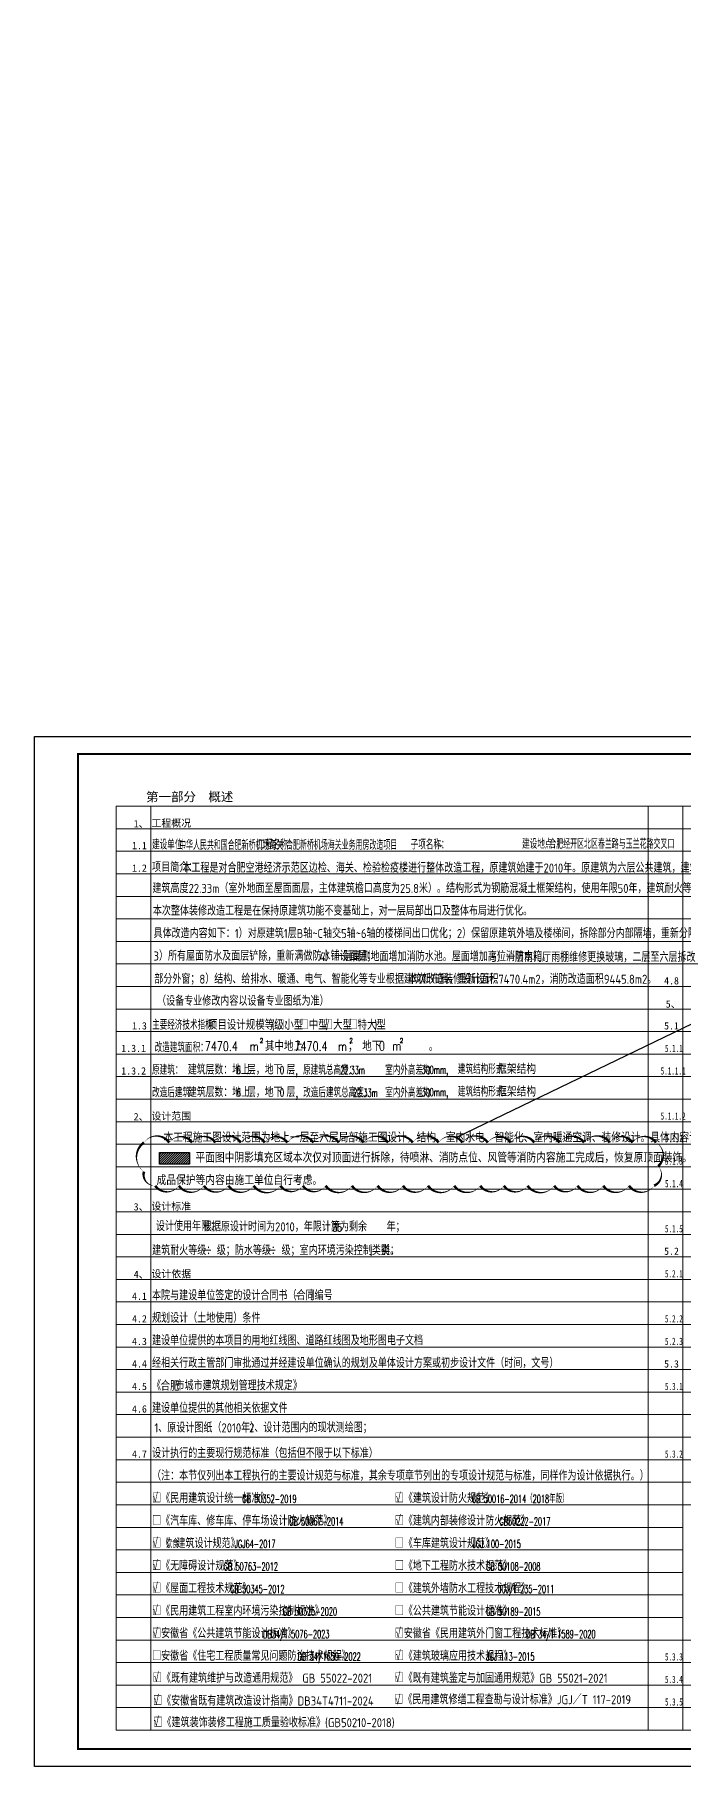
# Model space of a CAD drawing. Header units: millimetres. Extents: x -205444 to 751307, y 179719 to 310340.
# Drawn here: x -131801 to -94385, y 200444 to 300340 of the extents above; entities that cross this region are included whole.
import ezdxf
from ezdxf.enums import TextEntityAlignment as Align

# ---------------------------------------------------------------- set-up
doc = ezdxf.new("R2010")
doc.units = ezdxf.units.MM
doc.header["$LTSCALE"] = 1000
doc.layers.get('0').update_dxf_attribs({"linetype": 'CONTINUOUS'})
doc.layers.get('Defpoints').update_dxf_attribs({"color": 250, "linetype": 'CONTINUOUS'})
for name, color, linetype in [('$AUDIT_BAD_LAYER2', 7, 'CONTINUOUS'), ('4', 4, 'CONTINUOUS'), ('A-ANNO-TXT', 4, 'CONTINUOUS'), ('BZ_标准图框', 7, 'CONTINUOUS'), ('HATCH【填充】', 250, 'CONTINUOUS'), ('PUB_TEXT', 7, 'CONTINUOUS'), ('TEXT', 6, 'CONTINUOUS'), ('VHSoft_boundary', 7, 'CONTINUOUS'), ('WINDOW_TEXT', 7, 'CONTINUOUS'), ('项目信息', 220, 'CONTINUOUS'), ('项目数据', 200, 'CONTINUOUS')]:
    doc.layers.add(name, color=color, linetype=linetype)
doc.layers.add('L-说明', color=55, linetype='CONTINUOUS', lineweight=13)
doc.layers.add('LS-说明分割', color=157, linetype='CONTINUOUS', lineweight=9)
doc.layers.add('VHSoft_barcode', color=7, linetype='CONTINUOUS', plot=False)
doc.styles.add('_TCH_SPACE', font='SIMPLEX', dxfattribs={"bigfont": 'GBCBIG'})
doc.styles.add('AADRI_DIM_T3', font='simplex.shx', dxfattribs={"width": 0.7, "bigfont": 'hztxt.shx'})
doc.styles.add('HT', font='simhei.ttf')
doc.styles.add('hz', font='simplex.shx', dxfattribs={"width": 0.8, "height": 300, "bigfont": 'hztxt.shx'})
doc.styles.get("Standard").update_dxf_attribs({"font": 'GBENOR', "bigfont": 'GBCBIG.shx'})

# ---------------------------------------------------------------- blocks, each defined once
blk = doc.blocks.new('HB')
at = {"color": 7, "const_width": 113}
for points in [[(7139, 8048, 0.2022739), (6580, 7812)], [(7139, 8047, 0.2022739), (6580, 7811)], [(7139, 8048, -0.2022739), (7699, 7812)], [(7139, 8047, -0.2022739), (7699, 7811)]]:
    blk.add_lwpolyline(points, format="xyb", dxfattribs=at)
at = {"color": 7}
for centre in [(7139, 7267), (7139, 7267), (7139, 7267), (7139, 7266), (7139, 7266), (7139, 7266)]:
    blk.add_arc(centre, 725, 45, 135, dxfattribs=at)
at = {"layer": 'TEXT', "color": 7}
for p, q in [((6627, 7779), (4028, 5181)), ((6627, 7779), (4028, 5181)), ((4028, 5181), (6627, 7779)), ((4028, 5180), (6627, 7778)), ((6627, 7778), (4028, 5180)), ((6627, 7778), (4028, 5180)), ((7139, 6842), (7139, 8292)), ((7139, 6841), (7139, 8291)), ((10250, 5181), (7651, 7779)), ((7651, 7779), (10250, 5181)), ((7651, 7778), (10250, 5180)), ((10250, 5180), (7651, 7778)), ((5907, 6335), (8371, 6335)), ((5907, 6335), (5907, 5683)), ((5907, 6334), (8371, 6334)), ((5907, 6334), (5907, 5682)), ((8371, 6335), (8371, 5683)), ((8371, 6334), (8371, 5682)), ((3516, 4669), (4965, 4669)), ((3516, 4668), (4965, 4668)), ((5472, 5683), (5907, 5683)), ((5472, 5683), (5472, 5031)), ((5472, 5682), (5907, 5682)), ((5472, 5682), (5472, 5030)), ((5472, 5031), (5690, 4705)), ((5472, 5030), (5690, 4704)), ((5690, 4705), (5690, 3002)), ((5690, 4704), (5690, 3001)), ((6342, 5248), (7574, 5248)), ((6342, 5248), (6342, 3654)), ((6342, 5247), (7574, 5247)), ((6342, 5247), (6342, 3653)), ((7139, 5103), (6487, 3799)), ((7139, 5102), (6487, 3798)), ((7139, 5103), (7139, 4207)), ((7139, 5102), (7139, 4206)), ((7175, 5031), (7791, 3799)), ((7175, 5031), (7175, 4159)), ((7175, 5030), (7791, 3798)), ((7175, 5030), (7175, 4158)), ((7936, 4886), (7936, 4017)), ((7936, 4885), (7936, 4015)), ((8371, 5683), (8806, 5683)), ((8371, 5682), (8806, 5682)), ((8806, 5031), (8588, 4705)), ((8806, 5030), (8588, 4704)), ((8588, 4705), (8588, 3002)), ((8588, 4704), (8588, 3001)), ((8806, 5683), (8806, 5031)), ((8806, 5682), (8806, 5030)), ((9313, 4669), (10762, 4669)), ((9313, 4668), (10762, 4668)), ((4028, 4156), (6627, 1558)), ((6627, 1558), (4028, 4156)), ((6627, 1557), (4028, 4155)), ((4028, 4155), (6627, 1557)), ((5690, 3002), (8588, 3002)), ((5690, 3001), (8588, 3001)), ((6342, 3654), (7574, 3654)), ((6342, 3653), (7574, 3653)), ((6487, 3799), (6731, 3799)), ((6487, 3798), (6731, 3798)), ((7583, 3799), (7791, 3799)), ((7583, 3798), (7791, 3798)), ((7651, 1558), (10250, 4156)), ((7651, 1557), (10250, 4155)), ((7139, 2495), (7139, 1046)), ((7139, 2494), (7139, 1045))]:
    blk.add_line(p, q, dxfattribs=at)
for points, const_width in [([(7167, 8189, 0.235887), (3616, 4634)], 213), ([(7167, 8188, 0.235887), (3616, 4633)], 213), ([(7111, 8189, -0.235887), (10662, 4634)], 213), ([(7111, 8188, -0.235887), (10662, 4633)], 213), ([(7167, 1148, -0.235887), (3616, 4704)], 213), ([(7167, 1147, -0.235887), (3616, 4703)], 213), ([(3777, 4717, -0.2022739), (4018, 5274)], 113), ([(3777, 4716, -0.2022739), (4018, 5273)], 113), ([(3777, 4620, 0.2022739), (4018, 4063)], 113), ([(3777, 4619, 0.2022739), (4018, 4062)], 113), ([(7111, 1148, 0.235887), (10662, 4704)], 213), ([(7111, 1147, 0.235887), (10662, 4703)], 213), ([(8072, 4886, 0.4142136), (7574, 5384)], 272), ([(8072, 4885, 0.4142136), (7574, 5383)], 272), ([(10501, 4717, 0.2022739), (10260, 5274)], 113), ([(10501, 4716, 0.2022739), (10260, 5273)], 113), ([(10501, 4620, -0.2022739), (10260, 4063)], 113), ([(10501, 4619, -0.2022739), (10260, 4062)], 113), ([(6686, 3799, -0.4142136), (7139, 4252)], 181), ([(6686, 3798, -0.4142136), (7139, 4251)], 181), ([(6731, 3799, -0.4142136), (7139, 4207)], 181), ([(6731, 3798, -0.4142136), (7139, 4206)], 181), ([(7628, 3799, 0.4142136), (7175, 4252)], 181), ([(7628, 3798, 0.4142136), (7175, 4251)], 181), ([(7583, 3799, 0.4142136), (7175, 4207)], 181), ([(7583, 3798, 0.4142136), (7175, 4206)], 181), ([(7574, 3518, 0.4142136), (8072, 4017)], 272), ([(7574, 3517, 0.4142136), (8072, 4015)], 272), ([(7139, 1289, -0.2022739), (6580, 1525)], 113), ([(7139, 1288, -0.2022739), (6580, 1524)], 113), ([(7139, 1289, 0.2022739), (7699, 1525)], 113), ([(7139, 1288, 0.2022739), (7699, 1524)], 113)]:
    blk.add_lwpolyline(points, format="xyb", dxfattribs=dict(at, const_width=const_width))
for points, const_width in [([(7139, 8248), (7139, 6799)], 217), ([(7139, 8247), (7139, 6798)], 217), ([(5830, 6521), (5907, 6444), (8371, 6444), (8448, 6521)], 72.5), ([(5830, 6520), (5907, 6443), (8371, 6443), (8448, 6520)], 72.5), ([(3560, 4669), (5009, 4669)], 217), ([(3560, 4668), (5009, 4668)], 217), ([(5396, 5869), (5472, 5792), (5907, 5792)], 72.5), ([(5396, 5868), (5472, 5791), (5907, 5791)], 72.5), ([(8371, 5792), (8806, 5792), (8882, 5869)], 72.5), ([(8371, 5791), (8806, 5791), (8882, 5868)], 72.5), ([(10719, 4669), (9269, 4669)], 217), ([(10719, 4668), (9269, 4668)], 217), ([(7139, 1089), (7139, 2538)], 217), ([(7139, 1088), (7139, 2537)], 217)]:
    blk.add_lwpolyline(points, dxfattribs=dict(at, const_width=const_width))
for centre, radius, start, end in [((8951, 2857), 5728, 108.43495, 161.56505), ((8951, 2857), 5728, 108.43495, 161.56505), ((8951, 2857), 5728, 108.43495, 161.56505), ((8951, 2856), 5728, 108.43495, 161.56505), ((8951, 2856), 5728, 108.43495, 161.56505), ((8951, 2856), 5728, 108.43495, 161.56505), ((5328, 2857), 5728, 18.43495, 71.56505), ((5328, 2857), 5728, 18.43495, 71.56505), ((5328, 2856), 5728, 18.43495, 71.56505), ((5328, 2856), 5728, 18.43495, 71.56505), ((8951, 6480), 5728, 198.43495, 251.56505), ((8951, 6480), 5728, 198.43495, 251.56505), ((8951, 6479), 5728, 198.43495, 251.56505), ((8951, 6479), 5728, 198.43495, 251.56505), ((4541, 4669), 725, 135, 225), ((4541, 4669), 725, 135, 225), ((4541, 4669), 725, 135, 225), ((4541, 4669), 725, 135, 225), ((4541, 4668), 725, 135, 225), ((4541, 4668), 725, 135, 225), ((4541, 4668), 725, 135, 225), ((4541, 4668), 725, 135, 225), ((5328, 6480), 5728, 288.43495, 341.56505), ((5328, 6479), 5728, 288.43495, 341.56505), ((7574, 4886), 362, 0, 90), ((7574, 4885), 362, 0, 90), ((9737, 4669), 725, 315, 45), ((9737, 4669), 725, 315, 45), ((9737, 4668), 725, 315, 45), ((9737, 4668), 725, 315, 45), ((7574, 4017), 362, 270, 0), ((7574, 4015), 362, 270, 0), ((7139, 2070), 725, 225, 315), ((7139, 2070), 725, 225, 315), ((7139, 2069), 725, 225, 315), ((7139, 2069), 725, 225, 315)]:
    blk.add_arc(centre, radius, start, end, dxfattribs=at)
for points in [[(6662, 7812), (6076, 7812), (4028, 5181), (4028, 5788)], [(6662, 7811), (6076, 7811), (4028, 5180), (4028, 5787)], [(7616, 7812), (8202, 7812), (10250, 5181), (10250, 5788)], [(7616, 7811), (8202, 7811), (10250, 5180), (10250, 5787)], [(5907, 6335), (6342, 5248), (8371, 6335), (7574, 5248)], [(5907, 6335), (5907, 5683), (6342, 5248)], [(5907, 6334), (6342, 5247), (8371, 6334), (7574, 5247)], [(5907, 6334), (5907, 5682), (6342, 5247)], [(8371, 6335), (7667, 5375), (8371, 5683), (8037, 5070)], [(8371, 6334), (7667, 5374), (8371, 5682), (8037, 5069)], [(5472, 5683), (5907, 5683), (5472, 5031), (6342, 5248)], [(5472, 5682), (5907, 5682), (5472, 5030), (6342, 5247)], [(5472, 5031), (5690, 4705), (6342, 5248)], [(5472, 5030), (5690, 4704), (6342, 5247)], [(5690, 4705), (6342, 5248), (5690, 3002), (6342, 3654)], [(5690, 4704), (6342, 5247), (5690, 3001), (6342, 3653)], [(6686, 3799), (6487, 3799), (7139, 4252), (7139, 5103)], [(6686, 3798), (6487, 3798), (7139, 4251), (7139, 5102)], [(7791, 3799), (7628, 3799), (7175, 5031), (7175, 4252)], [(7791, 3798), (7628, 3798), (7175, 5030), (7175, 4251)], [(7936, 4886), (8588, 4705), (8371, 5683), (8806, 5031)], [(7936, 4885), (8588, 4704), (8371, 5682), (8806, 5030)], [(8588, 3002), (7936, 4017), (8588, 4705), (7936, 4886)], [(8588, 3001), (7936, 4015), (8588, 4704), (7936, 4885)], [(8371, 5683), (8806, 5683), (8806, 5031)], [(8371, 5682), (8806, 5682), (8806, 5030)], [(6662, 1525), (6076, 1525), (4028, 4156), (4028, 3550)], [(6662, 1524), (6076, 1524), (4028, 4155), (4028, 3549)], [(6342, 3654), (5690, 3002), (7574, 3654), (8588, 3002)], [(6342, 3653), (5690, 3001), (7574, 3653), (8588, 3001)], [(7616, 1525), (8202, 1525), (10250, 4156), (10250, 3550)], [(7616, 1524), (8202, 1524), (10250, 4155), (10250, 3549)], [(7741, 3547), (8043, 3850), (8588, 3002)], [(7741, 3546), (8043, 3849), (8588, 3001)]]:
    blk.add_solid(points, dxfattribs=at)
blk = doc.blocks.new('vhtemplate_标准图框_A1+0.5')
at = {"layer": 'BZ_标准图框'}
blk.add_lwpolyline([(210, 594), (1261, 594), (1261, 0), (210, 0)], close=True, dxfattribs=at)
at = {"layer": 'BZ_标准图框', "const_width": 1}
blk.add_lwpolyline([(1251, 10), (1251, 584), (235, 584), (235, 10)], close=True, dxfattribs=at)
at = {"layer": 'BZ_标准图框'}
for points, const_width in [([(1171, 10), (1171, 584)], 0.7), ([(1171, 504), (1251, 504)], 0.7), ([(1171, 489), (1251, 489)], 0.35), ([(1195.65, 476.8), (1195.65, 488.8)], 0.35), ([(1171, 477), (1251, 477)], 0.7), ([(1171, 402), (1251, 402)], 0.7), ([(1196, 402), (1196, 354)], 0.35), ([(1226, 402), (1226, 354)], 0.35), ([(1251, 394), (1171, 394)], 0.35), ([(1251, 386), (1171, 386)], 0.35), ([(1251, 378), (1171, 378)], 0.35), ([(1251, 370), (1171, 370)], 0.35), ([(1251, 362), (1171, 362)], 0.35), ([(1251, 354), (1171, 354)], 0.5), ([(1171, 192), (1251, 192)], 0.7), ([(1196, 88), (1196, 192)], 0.35), ([(1226, 127.99), (1226, 192)], 0.35), ([(1171, 184), (1251, 184)], 0.35), ([(1171, 176), (1251, 176)], 0.35), ([(1171, 168), (1251, 168)], 0.35), ([(1171, 160), (1251, 160)], 0.35), ([(1171, 152), (1251, 152)], 0.35), ([(1171, 144), (1251, 144)], 0.35), ([(1171, 136), (1251, 136)], 0.35), ([(1171, 136), (1251, 136)], 0.35), ([(1171, 128), (1251, 128)], 0.7), ([(1171, 118), (1251, 118)], 0.35), ([(1171, 108), (1251, 108)], 0.35), ([(1171, 98), (1251, 98)], 0.35), ([(1171, 88), (1251, 88)], 0.7), ([(1171, 48), (1251, 48)], 0.7), ([(1171, 40), (1251, 40)], 0.35), ([(1196, 24), (1196, 48)], 0.35), ([(1171, 32), (1251, 32)], 0.35), ([(1171, 24), (1251, 24)], 0.35), ([(1176, 24), (1246, 24)], 0.35), ([(1196, 10), (1196, 24)], 0.35), ([(1216, 10), (1216, 24)], 0.35), ([(1228.5, 10), (1228.5, 24)], 0.35), ([(1171, 17), (1216, 17)], 0.35), ([(1228.5, 17), (1251, 17)], 0.35)]:
    blk.add_lwpolyline(points, dxfattribs=dict(at, const_width=const_width))
at = {"layer": 'VHSoft_barcode'}
blk.add_lwpolyline([(1250.99, 10), (1250.99, 48.33), (1260.99, 48.33), (1260.99, 10)], close=True, dxfattribs=at)
at = {"layer": 'VHSoft_boundary'}
blk.add_lwpolyline([(210, 594), (1261, 594), (1261, 0), (210, 0)], close=True, dxfattribs=at)
at = {"layer": 'BZ_标准图框', "xscale": 0.0067500000000109, "yscale": 0.0067500000000109, "zscale": 0.0067500000000109}
blk.add_blockref('HB', (1162.82, 511.97), dxfattribs=at)
at = {"layer": 'BZ_标准图框', "style": 'HT'}
for s, height, width, p in [('安徽省建筑设计研究总院股份有限公司', 6, 0.525, (1172.49, 493.4)), ('合作设计单位', 4, 0.6, (1172.78, 481.01)), ('工程主持人', 3, 0.8, (1174.76, 171.01)), ('方案设计人', 3, 0.8, (1175.02, 162.98)), ('专业负责人', 3, 0.8, (1175.01, 154.91)), ('工程编号', 3.5, 0.88, (1174.75, 121.22)), ('建设单位', 3.5, 0.88, (1174.67, 111.31)), ('工程名称', 3.5, 0.88, (1174.27, 101.45)), ('子项名称', 3.5, 0.88, (1174.27, 91.54)), ('专业及类别', 3, 0.7, (1175.99, 19.25))]:
    blk.add_text(s, height=height, dxfattribs=dict(at, width=width)).set_placement(p)
for s, height, p in [('注册师印章', 3, (1174.66, 470.84)), ('会签', 3, (1175.21, 396.34)), ('专业', 3, (1183.96, 396.25)), ('会签', 3, (1201.73, 396.66)), ('(正楷)', 3, (1209.58, 396.57)), ('装    饰', 3, (1174.87, 388.45)), ('结    构', 3, (1174.87, 380.41)), ('卢红兵  吴杨', 3, (1198.06, 380.49)), ('给 排 水', 3, (1174.87, 372.45)), ('吴常军', 3, (1204.53, 372.47)), ('暖    通', 3, (1174.87, 364.47)), ('电    气', 3, (1174.87, 356.44)), ('刘朝永', 3, (1204.53, 356.44)), ('高  峰', 3, (1204.53, 364.45)), ('出图专用章', 3, (1173.71, 347.68)), ('审    定', 3, (1174.88, 186.42)), ('审    核', 3, (1174.75, 178.77)), ('校    对', 3, (1175.33, 146.68)), ('设    计', 3, (1175.28, 138.66)), ('制    图', 3, (1175.05, 130.97)), ('标   题:', 3.5, (1174.55, 80.35)), ('日   期', 3, (1176.02, 42.57)), ('2025  年 11 月 30 日', 3, (1201.92, 42.43)), ('比  例', 3, (1177.1, 34.47)), ('设计阶段', 3, (1175.41, 26.44)), ('内饰', 3, (1201.69, 18.95)), ('版本 ', 3, (1178.83, 12.39)), ('A版', 3, (1202.76, 12.03)), ('图号', 3, (1218.31, 15.95))]:
    blk.add_text(s, height=height, dxfattribs=at).set_placement(p)
for tag, p in [('审定', (1211, 186.49)), ('审核', (1211, 178.49)), ('工程主持人', (1211, 170.49)), ('专业负责人', (1211, 154.49)), ('校对', (1211, 146.49)), ('设计', (1211, 137.57)), ('制图', (1211, 130.49)), ('图名', (1211, 66.45)), ('1:100', (1223.5, 34.5)), ('设计阶段', (1223.5, 26.45))]:
    blk.add_attdef(tag, text='', height=3, dxfattribs=at).set_placement(p, align=Align.CENTER)
for tag, width, p in [('2025100', 0.88, (1223.5, 121.25)), ('合肥空港经济示范区管理办公室', 0.7, (1223.5, 111.19)), ('新桥机场海关业务用房改造项目设计总承包（2次）', 0.475, (1223.5, 101.2)), ('-', 0.7, (1223.5, 91.31))]:
    blk.add_attdef(tag, text='', height=3.5, dxfattribs=dict(at, width=width)).set_placement(p, align=Align.CENTER)
for tag, p, p2 in [('索引', (1239.79, 50.15), (1248.42, 50.15)), ('图号', (1235.44, 19.04), (1244.06, 19.04))]:
    blk.add_attdef(tag, text='', height=3, dxfattribs=at).set_placement(p, p2, align=Align.FIT)
at = {"layer": 'BZ_标准图框', "style": 'HT', "width": 0.666667}
blk.add_attdef('总图号', text='', height=3, dxfattribs=at).set_placement((1235.44, 12), (1244.06, 12), align=Align.FIT)

msp = doc.modelspace()

# ---------------------------------------------------------------- hatches: boundary and pattern name
at = {"layer": 'HATCH【填充】'}
h = msp.add_hatch(dxfattribs=at)
h.set_pattern_fill('ANSI31', color=3, scale=30)
h.set_pattern_definition([(45, (-124599.11, 235184.05), (-67.352, 67.352), [])])
h.paths.add_polyline_path([(-122872.8, 235862.3), (-124599.1, 235862.3), (-124599.1, 235184), (-122872.8, 235184)])

# ---------------------------------------------------------------- linework, layer by layer
msp.add_lwpolyline([(-124599.1, 235862.3), (-122872.8, 235862.3), (-122872.8, 235184), (-124599.1, 235184)], close=True)
at = {"layer": 'Defpoints', "color": 6, "linetype": 'Continuous'}
msp.add_line((-107484, 236719.6), (24365.7, 300340.2), dxfattribs=at)
msp.add_lwpolyline([(-125492, 236428.9, 0, 154.3, -0.5205671), (-124036.9, 236428.9, 0, 154.3, -0.5205671), (-122721.3, 236428.9, 0, 154.3, -0.5205671), (-121373.9, 236428.9, 0, 154.3, -0.5205671), (-119908.4, 236428.9, 0, 154.3, -0.5205671), (-118525.9, 236428.9, 0, 154.3, -0.5205671), (-117229, 236428.9, 0, 154.3, -0.5205671), (-115721.7, 236428.9, 0, 154.3, -0.5205671), (-114257.3, 236428.9, 0, 154.3, -0.5205671), (-112820.1, 236428.9, 0, 154.3, -0.5205671), (-111418.1, 236428.9, 0, 154.3, -0.5205671), (-109992.9, 236428.9, 0, 154.3, -0.5205671), (-108505.4, 236428.9, 0, 154.3, -0.5205671), (-107126.5, 236428.9, 0, 154.3, -0.5205671), (-105664.1, 236428.9, 0, 154.3, -0.5205671), (-104345.1, 236428.9, 0, 154.3, -0.5205671), (-102986.3, 236428.9, 0, 154.3, -0.5205671), (-101525.8, 236428.9, 0, 154.3, -0.5205671), (-100111.4, 236428.9, 0, 154.3, -0.5205671), (-98631.5, 236428.9, 0, 154.3, -0.5205671), (-97313.2, 236428.9, 0, 154.3, -0.5205671), (-95964.7, 236428.9, 0, 154.3, -0.5205671), (-95839.9, 235068.5, 0, 154.3, -0.5205671), (-96071.1, 233939.6, 0, 154.3, -0.5205671), (-97521.2, 233939.6, 0, 154.3, -0.5205671), (-99005.2, 233939.6, 0, 154.3, -0.5205671), (-100489.9, 233939.6, 0, 154.3, -0.5205671), (-101835.4, 233939.6, 0, 154.3, -0.5205671), (-103372.9, 233939.6, 0, 154.3, -0.5205671), (-104738.1, 233939.6, 0, 154.3, -0.5205671), (-106099.7, 233939.6, 0, 154.3, -0.5205671), (-107602.3, 233939.6, 0, 154.3, -0.5205671), (-109114.6, 233939.6, 0, 154.3, -0.5205671), (-110558.5, 233939.6, 0, 154.3, -0.5205671), (-112018.8, 233939.6, 0, 154.3, -0.5205671), (-113503.6, 233939.6, 0, 154.3, -0.5205671), (-115015.8, 233939.6, 0, 154.3, -0.5205671), (-116331.8, 233939.6, 0, 154.3, -0.5205671), (-117627, 233939.6, 0, 154.3, -0.5205671), (-119168.4, 233939.6, 0, 154.3, -0.5205671), (-120623.6, 233939.6, 0, 154.3, -0.5205671), (-122038.4, 233939.6, 0, 154.3, -0.5205671), (-123485.6, 233939.6, 0, 154.3, -0.5205671), (-124845.8, 233939.6, 0, 154.3, -0.5205671), (-125492, 234752.4, 0, 154.3, -0.5205671)], format="xyseb", close=True, dxfattribs=at)
at = {"layer": 'LS-说明分割'}
for p, q in [((-37801.4, 255832.4), (-127101.2, 255832.4)), ((-127101.2, 202532.4), (-127101.2, 255832.4)), ((-125101.2, 202532.4), (-125101.2, 255832.4)), ((-96413.6, 202532.4), (-96413.6, 255832.4)), ((-94414.3, 202532.4), (-94414.3, 255832.4)), ((-37801.4, 254532.4), (-127101.2, 254532.4)), ((-37801.4, 253232.4), (-127101.2, 253232.4)), ((-37801.4, 251932.4), (-127101.2, 251932.4)), ((-37801.4, 250632.4), (-127101.2, 250632.4)), ((-37801.4, 249332.4), (-127101.2, 249332.4)), ((-37801.4, 248032.4), (-127101.2, 248032.4)), ((-37801.4, 246732.4), (-127101.2, 246732.4)), ((-37801.4, 245432.4), (-127101.2, 245432.4)), ((-37801.4, 244132.4), (-127101.2, 244132.4)), ((-37801.4, 242832.4), (-127101.2, 242832.4)), ((-37801.4, 241532.4), (-127101.2, 241532.4)), ((-37801.4, 240232.4), (-127101.2, 240232.4)), ((-37801.4, 238932.4), (-127101.2, 238932.4)), ((-37801.4, 237632.4), (-127101.2, 237632.4)), ((-37801.4, 236332.4), (-127101.2, 236332.4)), ((-37801.4, 235032.4), (-127101.2, 235032.4)), ((-37801.4, 233732.4), (-127101.2, 233732.4)), ((-37801.4, 232432.4), (-127101.2, 232432.4)), ((-37801.4, 231132.4), (-127101.2, 231132.4)), ((-37801.4, 229832.4), (-127101.2, 229832.4)), ((-37801.4, 228532.4), (-127101.2, 228532.4)), ((-37801.4, 227232.4), (-127101.2, 227232.4)), ((-37801.4, 225932.4), (-127101.2, 225932.4)), ((-37801.4, 224632.4), (-127101.2, 224632.4)), ((-37801.4, 223332.4), (-127101.2, 223332.4)), ((-94414.3, 222032.4), (-127101.2, 222032.4)), ((-37801.4, 222032.4), (-94414.3, 222032.4)), ((-94414.3, 220732.4), (-127101.2, 220732.4)), ((-37801.4, 220732.4), (-94414.3, 220732.4)), ((-94414.3, 219432.4), (-127101.2, 219432.4)), ((-37801.4, 219432.4), (-94414.3, 219432.4)), ((-94414.3, 218132.4), (-127101.2, 218132.4)), ((-37801.4, 218132.4), (-94414.3, 218132.4)), ((-94414.3, 216832.4), (-127101.2, 216832.4)), ((-37801.4, 216832.4), (-94414.3, 216832.4)), ((-94414.3, 215532.4), (-127101.2, 215532.4)), ((-37801.4, 215532.4), (-94414.3, 215532.4)), ((-94414.3, 214232.4), (-127101.2, 214232.4)), ((-94414.3, 212932.4), (-127101.2, 212932.4)), ((-94414.3, 211632.4), (-127101.2, 211632.4)), ((-94414.3, 210332.4), (-127101.2, 210332.4)), ((-94414.3, 209032.4), (-127101.2, 209032.4)), ((-37801.4, 207732.4), (-127101.2, 207732.4)), ((-37801.4, 206432.4), (-127101.2, 206432.4)), ((-37801.4, 205132.4), (-127101.2, 205132.4)), ((-37801.4, 205132.4), (-127101.2, 205132.4)), ((-37801.4, 203832.4), (-127101.2, 203832.4)), ((-37801.4, 202532.4), (-127101.2, 202532.4))]:
    msp.add_line(p, q, dxfattribs=at)
at = {"layer": 'LS-说明分割', "const_width": 30}
msp.add_lwpolyline([(-127101.2, 255832.4), (-37801.4, 255832.4), (-37801.4, 202532.4), (-127101.2, 202532.4)], close=True, dxfattribs=at)

# ---------------------------------------------------------------- block references
ref = msp.add_blockref('vhtemplate_标准图框_A1+0.5', (-152801.3, 200444.2), dxfattribs=dict(xscale=100, yscale=100, zscale=100))
ref.add_attrib('1:100', '1:100', dxfattribs={"layer": 'BZ_标准图框', "height": 300, "style": 'HT'}).set_placement((-30451.3, 203894.2), align=Align.CENTER)
ref.add_attrib('设计阶段', '施工图', dxfattribs={"layer": 'BZ_标准图框', "height": 300, "style": 'HT'}).set_placement((-30451.3, 203089.2), align=Align.CENTER)
ref.add_attrib('图名', '设计说明（一）', dxfattribs={"layer": 'BZ_标准图框', "height": 300, "style": 'HT'}).set_placement((-31701.3, 207089.2), align=Align.CENTER)
ref.add_attrib('索引', 'SM-01', dxfattribs={"layer": 'BZ_标准图框', "height": 300, "style": 'HT', "width": 0.8}).set_placement((-28822.5, 205458.9), (-27959.6, 205458.9), align=Align.FIT)
ref.add_attrib('-', '-', dxfattribs={"layer": 'BZ_标准图框', "height": 350, "style": 'HT', "width": 0.7}).set_placement((-30451.3, 209575.1), align=Align.CENTER)
ref.add_attrib('新桥机场海关业务用房改造项目设计总承包（2次）', '合肥新桥机场海关业务用房改造项目   ', dxfattribs={"layer": 'BZ_标准图框', "height": 350, "style": 'HT', "width": 0.475}).set_placement((-30451.3, 210564.3), align=Align.CENTER)
ref.add_attrib('合肥空港经济示范区管理办公室', '中华人民共和国合肥新桥机场海关', dxfattribs={"layer": 'BZ_标准图框', "height": 350, "style": 'HT', "width": 0.7}).set_placement((-30451.3, 211563.3), align=Align.CENTER)
ref.add_attrib('2025100', '2025100', dxfattribs={"layer": 'BZ_标准图框', "height": 350, "style": 'HT', "width": 0.88}).set_placement((-30451.3, 212569.2), align=Align.CENTER)
ref.add_attrib('图号', '01', dxfattribs={"layer": 'BZ_标准图框', "height": 300, "style": 'HT', "width": 2}).set_placement((-29257.8, 202348.4), (-28394.8, 202348.4), align=Align.FIT)
ref.add_attrib('总图号', '63', dxfattribs={"layer": 'BZ_标准图框', "height": 300, "style": 'HT', "width": 2}).set_placement((-29257.8, 201644.2), (-28394.8, 201644.2), align=Align.FIT)
ref.add_attrib('制图', '陶 塔', dxfattribs={"layer": 'BZ_标准图框', "height": 300, "style": 'HT'}).set_placement((-31701.3, 213493.4), align=Align.CENTER)
ref.add_attrib('设计', '陶 塔 汤婉瑶', dxfattribs={"layer": 'BZ_标准图框', "height": 300, "style": 'HT'}).set_placement((-31701.3, 214201.7), align=Align.CENTER)
ref.add_attrib('校对', '王小林', dxfattribs={"layer": 'BZ_标准图框', "height": 300, "style": 'HT'}).set_placement((-31701.3, 215093.4), align=Align.CENTER)
ref.add_attrib('专业负责人', '张步远', dxfattribs={"layer": 'BZ_标准图框', "height": 300, "style": 'HT'}).set_placement((-31701.3, 215893), align=Align.CENTER)
ref.add_attrib('工程主持人', '黄伟军 张步远', dxfattribs={"layer": 'BZ_标准图框', "height": 300, "style": 'HT'}).set_placement((-31701.3, 217493.4), align=Align.CENTER)
ref.add_attrib('审核', '徐 鑫', dxfattribs={"layer": 'BZ_标准图框', "height": 300, "style": 'HT'}).set_placement((-31701.3, 218293.4), align=Align.CENTER)
ref.add_attrib('审定', '张步远', dxfattribs={"layer": 'BZ_标准图框', "height": 300, "style": 'HT'}).set_placement((-31701.3, 219093.4), align=Align.CENTER)

# ---------------------------------------------------------------- texts
at = {"layer": '$AUDIT_BAD_LAYER2', "color": 2, "style": 'hz', "width": 0.6}
for s, p in [('6', (-120157.1, 240398.3)), ('0', (-117654.9, 240376.4)), ('6', (-120150.7, 239098.3)), ('0', (-117648.5, 239076.4))]:
    msp.add_text(s, height=461.7, dxfattribs=at).set_placement(p)
at = {"style": 'HT'}
for s, p in [('1.1', (-126184.6, 253352.4)), ('1.2', (-126184.6, 252052.4)), ('4.8', (-95497.7, 245552.4)), ('1.3', (-126184.6, 242952.4)), ('5.1', (-95497.7, 242952.4)), ('5.2', (-95497.7, 229952.4)), ('4.1', (-126184.6, 227352.4)), ('4.2', (-126184.6, 226052.4)), ('4.3', (-126184.6, 224752.4)), ('4.4', (-126184.6, 223452.4)), ('5.3', (-95497.7, 223452.4)), ('4.5', (-126184.6, 222152.4)), ('4.6', (-126184.6, 220852.4)), ('4.7', (-126184.6, 218252.4))]:
    msp.add_text(s, height=420, dxfattribs=at).set_placement(p)
at = {"layer": '4', "style": 'HT'}
for s, p in [('1、', (-126087.9, 254612.1)), ('工程概况', (-125065.6, 254646.6)), ('5、', (-95401, 244212.1)), ('2、', (-126087.9, 237712.1)), ('设计范围', (-125065.6, 237746.6)), ('3、', (-126087.9, 232512.1)), ('设计标准', (-125065.6, 232546.6)), ('4、', (-126087.9, 228612.1)), ('设计依据', (-125065.6, 228646.6))]:
    msp.add_text(s, height=420, dxfattribs=at).set_placement(p)
at = {"layer": '4', "insert": (-125374.3, 256642.4), "char_height": 527.52, "width": 33170.4, "attachment_point": 1, "style": 'HT'}
msp.add_mtext('第一部分  概述', dxfattribs=at)
at = {"layer": 'A-ANNO-TXT', "color": 6, "style": 'hz', "width": 0.8}
for s, p in [('框架结构', (-105125.7, 240387.9)), ('框架结构', (-105125.7, 239087.9)), ('   本工程施工图设计范围为地上一层至六层局部施工图设计，结构、室内水电、智能化、室内暖通空调、装修设计。具体内容详见各专业图纸。', (-125340.7, 236442.4)), ('平面图中阴影填充区域本次仅对顶面进行拆除，待喷淋、消防点位、风管等消防内容施工完成后，恢复原顶面装饰。顶面拆除恢复涉及的', (-122525.6, 235281.2)), ('成品保护等内容由施工单位自行考虑。', (-124766.5, 233981.2))]:
    msp.add_text(s, height=540, dxfattribs=at).set_placement(p)
at = {"layer": 'L-说明'}
for s, height, style, width, p in [('建设单位：', 540, 'hz', 0.6, (-125027.8, 253342.4)), ('工程名称：', 540, 'hz', 0.6, (-118945.6, 253342.4)), ('子项名称：', 540, 'hz', 0.6, (-110112.3, 253342.4)), ('建设地点：', 540, 'hz', 0.6, (-103686.4, 253382.2)), ('主要经济技术指标：', 540, 'hz', 0.6, (-125027.8, 242942.4)), ('改造建筑面积：', 540, 'hz', 0.6, (-124878.9, 241642.4)), ('5.1.1', 420, 'HT', 0.6, (-95447.7, 241652.4)), ('原建筑：', 540, 'hz', 0.6, (-125027.8, 240342.4)), ('建筑层数：地上', 540, 'AADRI_DIM_T3', 0.7, (-122962.3, 240359.3)), ('层，地下', 540, 'AADRI_DIM_T3', 0.7, (-119554.4, 240359.3)), ('层,', 540, 'AADRI_DIM_T3', 0.7, (-117280.4, 240359.3)), ('原建筑总高度：', 540, 'hz', 0.6, (-116320.1, 240342.4)), ('室内外高差为', 540, 'hz', 0.6, (-111582.4, 240335.4)), ('建筑结构形式：', 540, 'hz', 0.6, (-107391.6, 240388.4)), ('5.1.1.1', 420, 'HT', 0.6, (-95697.7, 240352.4)), ('改造后建筑：', 540, 'hz', 0.6, (-125027.8, 239042.4)), ('建筑层数：地上', 540, 'AADRI_DIM_T3', 0.7, (-122955.9, 239059.3)), ('层，地下', 540, 'AADRI_DIM_T3', 0.7, (-119548, 239059.3)), ('层,', 540, 'AADRI_DIM_T3', 0.7, (-117274, 239059.3)), ('改造后建筑总高度：', 540, 'hz', 0.6, (-116313.7, 239042.4)), ('室内外高差为', 540, 'hz', 0.6, (-111582.4, 239035.4)), ('建筑结构形式：', 540, 'hz', 0.6, (-107391.6, 239088.4)), ('5.1.1.2', 420, 'HT', 0.6, (-95697.7, 237752.4)), ('5.1.2', 420, 'HT', 0.6, (-95447.7, 236452.4)), ('5.1.3', 420, 'HT', 0.6, (-95447.7, 235152.4)), ('5.1.4', 420, 'HT', 0.6, (-95447.7, 233852.4)), ('5.1.5', 420, 'HT', 0.6, (-95447.7, 231252.4)), ('5.2.1', 420, 'HT', 0.6, (-95447.7, 228652.4)), ('5.2.2', 420, 'HT', 0.6, (-95447.7, 226052.4)), ('5.2.3', 420, 'HT', 0.6, (-95447.7, 224752.4)), ('5.3.1', 420, 'HT', 0.6, (-95447.7, 222152.4)), ('5.3.2', 420, 'HT', 0.6, (-95447.7, 218252.4)), ('5.3.3', 420, 'HT', 0.6, (-95447.7, 206552.4)), ('5.3.4', 420, 'HT', 0.6, (-95447.7, 205252.4)), ('5.3.5', 420, 'HT', 0.6, (-95447.7, 203952.4))]:
    msp.add_text(s, height=height, dxfattribs=dict(at, style=style, width=width)).set_placement(p)
for s, height, p in [('(', 540, (-118128.2, 242942.4)), (')', 540, (-112209.2, 242942.4)), ('设计使用年限：', 520.85, (-124808.7, 231336.5)), ('建筑耐火等级：', 520.85, (-125027.8, 229942.4)), ('级；防水等级：', 520.85, (-121293.8, 229942.4)), ('级；室内环境污染控制类别：', 520.851, (-117559.7, 229942.4)), ('类。', 520.85, (-111820.8, 229942.4)), ('（注：本节仅列出本工程执行的主要设计规范与标准，其余专项章节列出的专项设计规范与标准，同样作为设计依据执行。）', 520.851, (-125027.8, 216942.4)), ('□《民用建筑设计统一标准》', 520.851, (-125027.8, 215642.4)), ('□《建筑设计防火规范》', 520.851, (-111027.8, 215642.4)), ('□《汽车库、修车库、停车场设计防火规范》', 520.851, (-125027.8, 214342.4)), ('□《建筑内部装修设计防火规范》', 520.851, (-111027.8, 214342.4)), ('□《', 520.85, (-125027.8, 213042.4)), ('建筑设计规范》', 520.85, (-123621.5, 213042.4)), ('□《车库建筑设计规范》', 520.851, (-111027.8, 213042.4)), ('□《无障碍设计规范》', 520.85, (-125027.8, 211742.4)), ('□《地下工程防水技术规范》', 520.851, (-111027.8, 211742.4)), ('□《屋面工程技术规范》', 520.851, (-125027.8, 210442.4)), ('□《建筑外墙防水工程技术规程》', 520.851, (-111027.8, 210442.4)), ('□《民用建筑工程室内环境污染控制标准》', 520.851, (-125027.8, 209142.4)), ('□《公共建筑节能设计标准》', 520.851, (-111027.8, 209142.4)), ('□安徽省《公共建筑节能设计标准》', 520.851, (-125027.8, 207842.4)), ('□安徽省《民用建筑外门窗工程技术标准》', 520.851, (-111027.8, 207842.4)), ('□安徽省《住宅工程质量常见问题防治技术规程》', 520.851, (-125027.8, 206542.4)), ('□《建筑玻璃应用技术规程》', 520.851, (-111027.8, 206542.4))]:
    msp.add_text(s, height=height, dxfattribs=at).set_placement(p)
at = {"layer": 'L-说明', "style": 'HT'}
for s, p in [('1.3.1', (-126805, 241652.4)), ('1.3.2', (-126805, 240352.4))]:
    msp.add_text(s, height=420, dxfattribs=at).set_placement(p)
at = {"layer": 'PUB_TEXT'}
for s, height, p in [('项目简介：', 520.85, (-125027.8, 252042.4)), ('本院与建设单位签定的设计合同书（合同编号', 520.851, (-125027.8, 227342.4)), ('）', 520.9, (-115905.8, 227342.4)), ('规划设计（土地使用）条件', 520.851, (-125027.8, 226042.4)), ('建设单位提供的本项目的用地红线图、道路红线图及地形图电子文档', 520.851, (-125027.8, 224742.4)), ('经相关行政主管部门审批通过并经建设单位确认的规划及单体设计方案或初步设计文件（时间，文号）', 520.851, (-125027.8, 223442.4)), ('《', 520.9, (-125027.8, 222142.4)), ('市城市建筑规划管理技术规定》', 520.851, (-123676.6, 222142.4)), ('建设单位提供的其他相关依据文件', 520.851, (-125027.8, 220842.4)), ('设计执行的主要现行规范标准（包括但不限于以下标准）', 520.851, (-125027.8, 218242.4))]:
    msp.add_text(s, height=height, dxfattribs=at).set_placement(p)
at = {"layer": 'PUB_TEXT', "style": '_TCH_SPACE', "width": 0.705882}
for s, height, p in [('35', 446.25, (-114612.3, 231290)), ('-', 446.2, (-116801.4, 227390.7))]:
    msp.add_text(s, height=height, dxfattribs=at).set_placement(p)
at = {"layer": 'PUB_TEXT', "width": 0.6}
msp.add_text(':', height=540, dxfattribs=at).set_placement((-117444.8, 227342.4))
at = {"layer": 'WINDOW_TEXT', "color": 6}
for s, p in [('本工程是对合肥空港经济示范区边检、海关、检验检疫楼进行整体改造工程，原建筑始建于2010年。原建筑为六层公共建筑，建筑面积9445.8平方米，', (-123284.1, 252006.2)), ('建筑高度22.33m（室外地面至屋面面层，主体建筑檐口高度为25.8米）。结构形式为钢筋混凝土框架结构，使用年限50年，建筑耐火等级：一级，按地震烈度7度设防。', (-125005.5, 250828.1)), ('本次整体装修改造工程是在保持原建筑功能不变基础上，对一层局部出口及整体布局进行优化。', (-124983.3, 249528.1)), ('具体改造内容如下：1）对原建筑1层B轴~C轴交5轴~6轴的楼梯间出口优化；2）保留原建筑外墙及楼梯间，拆除部分内部隔墙，重新分隔房间；', (-124944, 248228.1)), ('3）所有屋面防水及面层铲除，重新满做防水铺设面层；', (-124944, 246928.1)), ('4）一层南侧地面增加消防水池。屋面增加高位消防水箱。', (-115366.7, 246894.3)), ('5）一层南门厅雨棚维修更换玻璃，二层至六层拆改', (-105463.9, 246852.8)), ('部分外窗；8）结构、给排水、暖通、电气、智能化等专业根据建筑新布局，重新设计。', (-124900.8, 245594.3)), ('（设备专业修改内容以设备专业图纸为准）', (-124737.4, 244328.1)), ('根据原设计时间为2010，年限计算为剩余    年；', (-122099.3, 231306.7)), ('1、原设计图纸（2010年）', (-124892.2, 219709.5)), ('2、设计范围内的现状测绘图；', (-119428.9, 219716.8)), ('□《既有建筑维护与改造通用规范》 GB 55022-2021', (-124981.5, 205271.9)), ('□《既有建筑鉴定与加固通用规范》GB 55021-2021', (-111035.7, 205268.1)), ('□《安徽省既有建筑改造设计指南》DB34T4711-2024', (-124969.7, 203954.9)), ('□《民用建筑修缮工程查勘与设计标准》JGJ／T 117-2019 ', (-111056.8, 204029.8)), ('□《建筑装饰装修工程施工质量验收标准》(GB50210-2018)', (-124946.6, 202704.9))]:
    msp.add_text(s, height=520.851, dxfattribs=at).set_placement(p)
at = {"layer": 'WINDOW_TEXT', "color": 3}
msp.add_text('本次改造装修设计面积7470.4m2，消防改造面积9445.8m2。', height=520.851, dxfattribs=at).set_placement((-110267.6, 245591.1))
at = {"layer": 'WINDOW_TEXT', "style": 'hz', "width": 0.75}
msp.add_text('合肥', height=540, dxfattribs=at).set_placement((-124534.6, 222110.4))
at = {"layer": '项目信息', "style": 'hz'}
for s, height, width, p in [('中华人民共和国合肥新桥机场海关', 540, 0.55, (-123469.4, 253310.4)), ('合肥新桥机场海关业务用房改造项目   ', 540, 0.55, (-117302.6, 253321.9)), ('合肥经开区北区春兰路与玉兰花路交叉口', 540, 0.55, (-102119.1, 253378.5)), ('-', 540, 0.55, (-108572.2, 253321.9)), ('项目设计规模等级：', 540, 0.75, (-121810.5, 242942.4)), ('□小型', 540, 0.75, (-117948.2, 242942.4)), ('□中型', 540, 0.75, (-116540.7, 242942.4)), ('□大型', 540, 0.75, (-115133.3, 242942.4)), ('□特大型', 540, 0.75, (-113725.8, 242942.4)), ('m', 540, 0.75, (-119394.9, 241713.4)), ('2', 270, 0.75, (-118814.5, 242176.8)), ('其中地上', 540, 0.75, (-118517.3, 241713.4)), ('m', 540, 0.75, (-114306.5, 241713.4)), ('； 地下         。', 540, 0.75, (-113727.7, 241713.4)), ('2', 270, 0.75, (-113649.6, 242176.8)), ('m', 540, 0.75, (-111178.4, 241732.7)), ('2', 270, 0.75, (-110744.4, 242176.8)), ('一', 540, 0.75, (-122162.2, 229894.3)), ('一', 540, 0.75, (-118441.8, 229894.3)), ('I', 540, 0.75, (-112454, 229894.3)), ('饮食', 461.7, 0.6, (-124241.3, 213044.3))]:
    msp.add_text(s, height=height, dxfattribs=dict(at, width=width)).set_placement(p)
at = {"layer": '项目信息', "color": 2, "style": 'hz', "width": 0.75}
for s, p in [('7470.4', (-121989, 241713.4)), ('7470.4', (-116814.2, 241713.4)), ('0', (-111946.5, 241732.7))]:
    msp.add_text(s, height=540, dxfattribs=at).set_placement(p)
at = {"layer": '项目数据', "style": 'hz'}
for s, height, width, p in [('√', 540, 0.75, (-115112.6, 242910.4)), ('22.33m', 461.7, 0.6, (-114171.1, 240369)), ('300mm,', 461.7, 0.6, (-109493.5, 240399)), ('22.33m', 461.7, 0.6, (-113436.6, 239069)), ('300mm,', 461.7, 0.6, (-109493.5, 239099)), ('√', 540, 0.75, (-124989.8, 215676.1)), ('GB 50352-2019', 461.7, 0.6, (-119825.5, 215642.4)), ('√', 540, 0.75, (-110979.8, 215676.1)), ('GB 50016-2014（2018年版）', 461.7, 0.6, (-106585.5, 215642.4)), ('GB 50067-2014', 461.7, 0.6, (-117125.5, 214342.4)), ('√', 540, 0.75, (-110979.8, 214376.1)), ('GB50222-2017', 461.7, 0.6, (-105000.5, 214342.4)), ('√', 540, 0.75, (-124989.8, 213076.1)), ('JGJ64-2017', 461.7, 0.6, (-120265.5, 213042.4)), ('JGJ 100-2015', 461.7, 0.6, (-106545.5, 213042.4)), ('√', 540, 0.75, (-124989.8, 211776.1)), ('GB 50763-2012', 461.7, 0.6, (-120900.5, 211742.4)), ('GB 50108-2008', 461.7, 0.6, (-105760.5, 211742.4)), ('√', 540, 0.75, (-124989.8, 210476.1)), ('GB 50345-2012', 461.7, 0.6, (-120520.5, 210442.4)), ('JGJ/T 235-2011', 461.7, 0.6, (-105070.5, 210442.4)), ('√', 540, 0.75, (-124989.8, 209176.1)), ('GB 50325-2020', 461.7, 0.6, (-117490.5, 209142.4)), ('GB 50189-2015', 461.7, 0.6, (-105760.5, 209142.4)), ('√', 540, 0.75, (-124989.8, 207876.1)), ('DB34/T 5076-2023', 461.7, 0.6, (-118620.5, 207842.4)), ('√', 540, 0.75, (-110979.8, 207876.1)), ('DB 34/T 1589-2020', 461.7, 0.6, (-103460.5, 207842.4)), ('DB 34/1659-2022', 461.7, 0.6, (-116621.2, 206542.4)), ('√', 540, 0.75, (-110979.8, 206576.1)), ('JGJ 113-2015', 461.7, 0.6, (-105758.1, 206542.4)), ('√', 540, 0.75, (-124927.5, 205320.6)), ('√', 540, 0.75, (-111005, 205320.6)), ('√', 540, 0.75, (-124927.5, 204020.2)), ('√', 540, 0.75, (-111005, 204020.2)), ('√', 540, 0.75, (-124927.5, 202768.4))]:
    msp.add_text(s, height=height, dxfattribs=dict(at, width=width)).set_placement(p)

doc.saveas('drawing.dxf')
